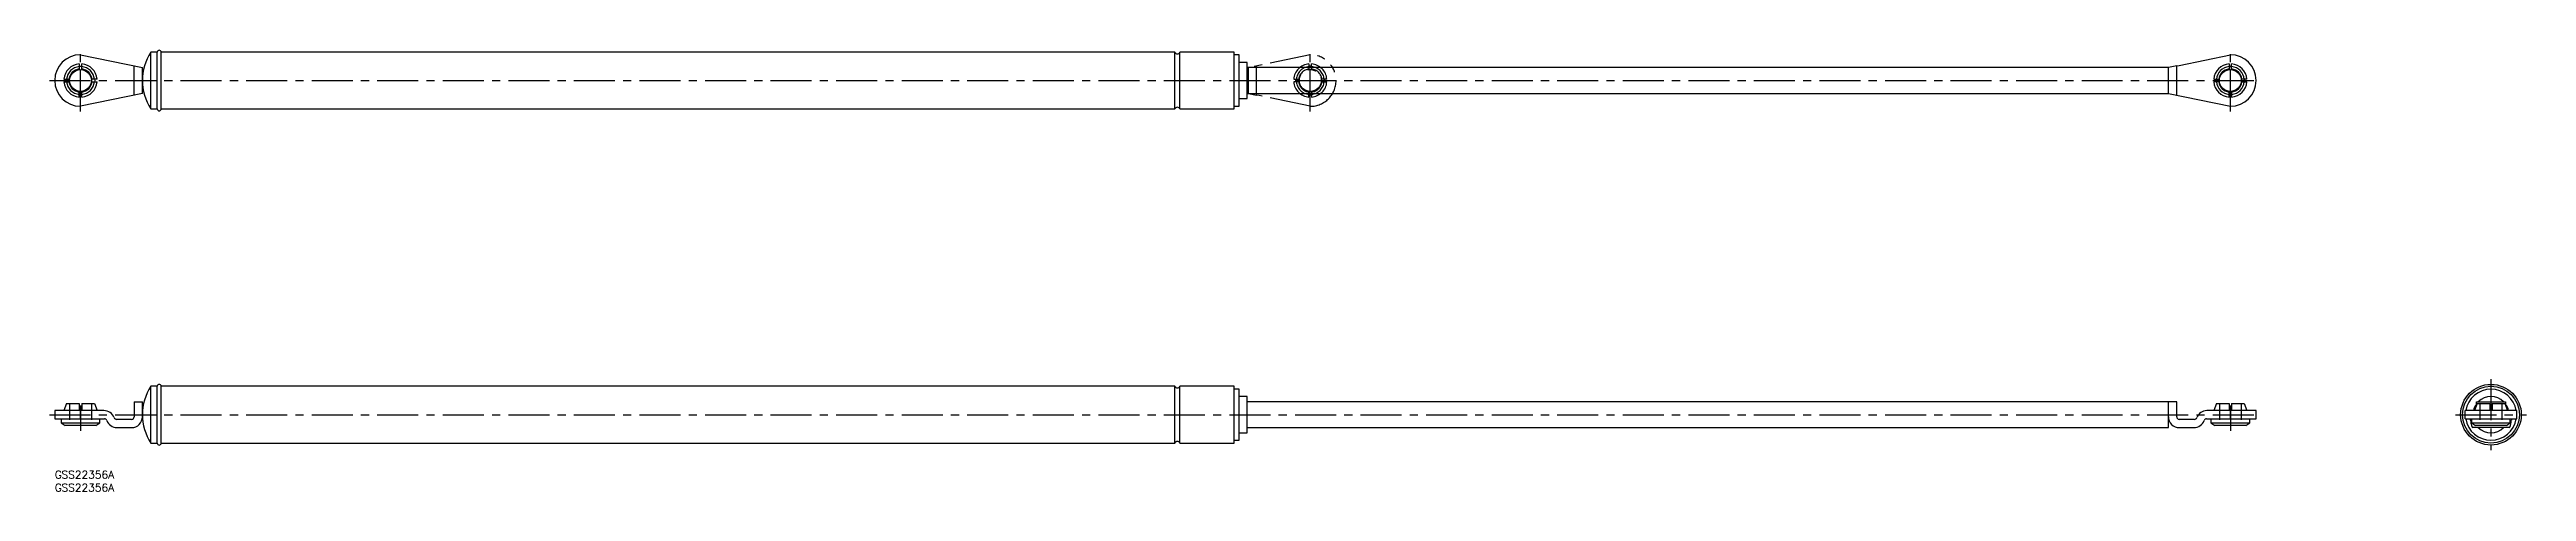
# Model space of a CAD drawing. Extents: x -2 to 958, y -8 to 163.
import ezdxf

# ---------------------------------------------------------------- set-up
doc = ezdxf.new("R2010")
doc.units = 0
doc.header["$LTSCALE"] = 0.5
for name, pattern in [('CENTER', [50.8, 31.75, -6.35, 6.35, -6.35]), ('DASHED', [19.05, 12.7, -6.35]), ('PHANTOM', [63.5, 31.75, -6.35, 6.35, -6.35, 6.35, -6.35])]:
    doc.linetypes.add(name, pattern=pattern)
for name, color, linetype in [('MSM_CENTER', 1, 'CENTER'), ('MSM_CONTINUOUS', 7, 'CONTINUOUS'), ('MSM_DASHED', 4, 'DASHED'), ('MSM_IMAGINARY', 6, 'PHANTOM'), ('MSM_PART_NUMBER', 7, 'CONTINUOUS')]:
    doc.layers.add(name, color=color, linetype=linetype)
doc.styles.get("Standard").update_dxf_attribs({"font": 'txt.shx', "height": 3, "bigfont": 'bigfont.shx'})

# ---------------------------------------------------------------- blocks, each defined once
blk = doc.blocks.new('*U24')
at = {"layer": 'MSM_PART_NUMBER'}
blk.add_text('GSS22356A', height=3, dxfattribs=at).set_placement((0, -3))
blk = doc.blocks.new('*U25')
at = {"layer": 'MSM_PART_NUMBER'}
blk.add_text('GSS22356A', height=3, dxfattribs=at).set_placement((0, -8))

msp = doc.modelspace()

# ---------------------------------------------------------------- linework, layer by layer
at = {"layer": 'MSM_CENTER'}
for p, q in [((10, 139.25), (10, 163.25)), ((486.5, 139.25), (486.5, 163.25)), ((843, 139.25), (843, 163.25)), ((-2, 151.25), (855, 151.25)), ((943.98, 35.5), (943.98, 8)), ((-2, 21.75), (855, 21.75)), ((10, 25.35), (10, 15.55)), ((843, 25.35), (843, 15.55)), ((930.23, 21.75), (957.73, 21.75))]:
    msp.add_line(p, q, dxfattribs=at)
at = {"layer": 'MSM_CONTINUOUS'}
for p, q in [((9.5, 157.67), (9.5, 155.47)), ((10, 161.25), (34, 156.25)), ((10.5, 155.47), (10.5, 157.67)), ((30.8, 145.59), (30.8, 156.92)), ((34, 146.25), (34, 156.25)), ((39.75, 162.25), (37.3, 162.25)), ((37.3, 140.25), (37.3, 162.25)), ((39.75, 140.25), (39.75, 162.25)), ((434.06, 162.25), (41.25, 162.25)), ((41.25, 140.25), (41.25, 162.25)), ((434.06, 140.25), (434.06, 162.25)), ((457, 162.25), (435.94, 162.25)), ((435.94, 140.25), (435.94, 162.25)), ((457, 140.25), (457, 162.25)), ((459, 161.15), (457, 161.15)), ((459, 141.35), (459, 161.15)), ((462, 158.25), (459, 158.25)), ((462, 144.25), (462, 158.25)), ((819, 156.25), (462, 156.25)), ((822.2, 156.92), (819, 156.25)), ((819, 146.25), (819, 156.25)), ((822.2, 156.92), (823.2, 157.13)), ((822.2, 145.59), (822.2, 156.92)), ((823.2, 157.13), (843, 161.25)), ((842.5, 157.67), (842.5, 155.47)), ((842.5, 156.73), (843.5, 156.73)), ((843.5, 155.47), (843.5, 157.67)), ((3.58, 151.75), (5.78, 151.75)), ((3.58, 150.75), (5.78, 150.75)), ((4.52, 150.8), (4.52, 151.76)), ((9.5, 144.83), (9.5, 147.03)), ((34, 146.25), (10, 141.25)), ((10.5, 144.83), (10.5, 147.03)), ((16.42, 151.75), (14.22, 151.75)), ((14.22, 150.75), (16.42, 150.75)), ((15.48, 151.76), (15.5, 151.25)), ((15.5, 151.25), (15.48, 150.74)), ((459, 144.25), (462, 144.25)), ((462, 146.25), (819, 146.25)), ((819, 146.25), (843, 141.25)), ((836.58, 151.75), (838.78, 151.75)), ((838.78, 150.75), (836.58, 150.75)), ((843.51, 145.78), (842.49, 145.78)), ((842.5, 144.83), (842.5, 147.03)), ((843.5, 147.03), (843.5, 144.83)), ((849.42, 151.75), (847.22, 151.75)), ((847.22, 150.75), (849.42, 150.75)), ((848.48, 151.76), (848.5, 151.25)), ((848.5, 151.25), (848.48, 150.74)), ((37.3, 140.25), (39.75, 140.25)), ((41.25, 140.25), (434.06, 140.25)), ((435.94, 140.25), (457, 140.25)), ((457, 141.35), (459, 141.35)), ((39.75, 32.75), (37.3, 32.75)), ((37.3, 10.75), (37.3, 32.75)), ((39.75, 10.75), (39.75, 32.75)), ((434.06, 32.75), (41.25, 32.75)), ((41.25, 10.75), (41.25, 32.75)), ((434.06, 10.75), (434.06, 32.75)), ((457, 32.75), (435.94, 32.75)), ((435.94, 10.75), (435.94, 32.75)), ((457, 10.75), (457, 32.75)), ((459, 31.65), (457, 31.65)), ((459, 11.85), (459, 31.65)), ((0, 23.35), (0, 20.15)), ((19.08, 23.35), (0, 23.35)), ((0, 20.15), (19.24, 20.15)), ((2.5, 20.15), (2.5, 18.55)), ((4.62, 26.15), (3.58, 23.35)), ((4.62, 26.15), (9.5, 26.15)), ((9.5, 26.15), (9.5, 23.35)), ((10, 20.15), (10, 23.35)), ((10.5, 26.15), (15.38, 26.15)), ((10.5, 26.15), (10.5, 23.35)), ((15.38, 26.15), (16.42, 23.35)), ((17.5, 18.55), (17.5, 20.15)), ((29.8, 19.95), (23.96, 19.95)), ((30.8, 26.75), (34, 26.75)), ((30.8, 26.75), (30.8, 20.95)), ((34, 20.95), (34, 26.75)), ((462, 28.75), (459, 28.75)), ((462, 14.75), (462, 28.75)), ((822.2, 26.75), (462, 26.75)), ((819, 16.75), (819, 26.75)), ((822.2, 20.95), (822.2, 26.75)), ((829.04, 19.95), (823.2, 19.95)), ((833.76, 20.15), (853, 20.15)), ((853, 23.35), (833.92, 23.35)), ((835.5, 20.15), (835.5, 18.55)), ((837.62, 26.15), (836.58, 23.35)), ((837.62, 26.15), (842.5, 26.15)), ((842.5, 26.15), (842.5, 23.35)), ((843, 20.15), (843, 23.35)), ((843.5, 26.15), (848.38, 26.15)), ((843.5, 26.15), (843.5, 23.35)), ((848.38, 26.15), (849.42, 23.35)), ((850.5, 18.55), (850.5, 20.15)), ((853, 20.15), (853, 23.35)), ((933.98, 20.15), (933.98, 23.35)), ((953.98, 23.35), (933.98, 23.35)), ((933.98, 20.15), (953.98, 20.15)), ((936.48, 20.15), (936.48, 18.55)), ((938.61, 26.15), (937.57, 23.35)), ((938.32, 26.75), (949.65, 26.75)), ((938.32, 25.37), (938.32, 26.75)), ((938.61, 26.15), (943.48, 26.15)), ((943.48, 26.15), (943.48, 23.35)), ((944.48, 26.15), (949.36, 26.15)), ((944.48, 26.15), (944.48, 23.35)), ((949.36, 26.15), (950.4, 23.35)), ((949.65, 26.75), (949.65, 25.37)), ((951.48, 18.55), (951.48, 20.15)), ((953.98, 20.15), (953.98, 23.35)), ((2.5, 18.55), (4, 17.55)), ((2.5, 18.55), (17.5, 18.55)), ((16, 17.55), (4, 17.55)), ((16, 17.55), (17.5, 18.55)), ((24.12, 16.75), (29.8, 16.75)), ((37.3, 10.75), (39.75, 10.75)), ((41.25, 10.75), (434.06, 10.75)), ((435.94, 10.75), (457, 10.75)), ((457, 11.85), (459, 11.85)), ((459, 14.75), (462, 14.75)), ((462, 16.75), (819, 16.75)), ((823.2, 16.75), (828.88, 16.75)), ((835.5, 18.55), (837, 17.55)), ((835.5, 18.55), (850.5, 18.55)), ((849, 17.55), (837, 17.55)), ((849, 17.55), (850.5, 18.55)), ((936.48, 18.55), (937.98, 17.55)), ((936.48, 18.55), (951.48, 18.55)), ((951.04, 16.75), (936.93, 16.75)), ((949.98, 17.55), (937.98, 17.55)), ((949.98, 17.55), (951.48, 18.55))]:
    msp.add_line(p, q, dxfattribs=at)
for centre, radius in [((10, 151.25), 4.25), ((843, 151.25), 4.25), ((943.98, 21.75), 11.75), ((943.98, 21.75), 11)]:
    msp.add_circle(centre, radius, dxfattribs=at)
for centre, radius, start, end in [((10, 151.25), 10, 90, 270), ((10, 151.25), 6.44, 94.45407, 175.54593), ((10, 151.25), 5.4, 95.31277, 174.68723), ((10, 151.25), 4.5, 96.37937, 173.62063), ((10, 139.01), 17.73, 88.38409, 91.61591), ((10, 151.25), 6.44, 4.45407, 85.54593), ((10, 151.25), 5.4, 5.31277, 84.68723), ((10, 151.25), 4.5, 6.37937, 83.62063), ((54, 151.25), 20, 146.63299, 213.36701), ((40.5, 162.25), 0.75, 0, 180), ((435, 162.6), 1, 200.48732, 339.51268), ((843, 151.25), 6.44, 94.45407, 175.54593), ((843, 151.25), 5.4, 95.31277, 174.68723), ((843, 151.25), 4.5, 96.37937, 173.62063), ((843, 151.25), 5.5, 84.78409, 95.21591), ((843, 151.25), 10, 270, 90), ((843, 151.25), 6.44, 4.45407, 85.54593), ((843, 151.25), 5.4, 5.31277, 84.68723), ((843, 151.25), 4.5, 6.37937, 83.62063), ((10, 151.25), 6.44, 184.45407, 265.54593), ((10, 151.25), 5.4, 185.31277, 264.68723), ((10, 151.25), 4.5, 186.37937, 263.62063), ((10, 162.51), 16.75, 268.26368, 271.76802), ((10, 151.25), 4.5, 276.37937, 353.62063), ((10, 151.25), 5.4, 275.31277, 354.68723), ((10, 151.25), 6.44, 274.45407, 355.54593), ((843, 151.25), 6.44, 184.45407, 265.54593), ((843, 151.25), 5.5, 174.78409, 185.21591), ((843, 151.25), 5.4, 185.31277, 264.68723), ((843, 151.25), 4.5, 186.37937, 263.62063), ((843, 151.25), 5.5, 264.67434, 275.35736), ((843, 151.25), 6.44, 274.45407, 355.54593), ((843, 151.25), 4.5, 276.37937, 353.62063), ((843, 151.25), 5.4, 275.31277, 354.68723), ((843, 151.25), 5.5, 354.64927, 5.27404), ((40.5, 140.25), 0.75, 180, 0), ((435, 139.9), 1, 20.48732, 159.51268), ((54, 21.75), 20, 146.63299, 213.36701), ((40.5, 32.75), 0.75, 0, 180), ((435, 33.1), 1, 200.48732, 339.51268), ((943.98, 21.75), 9.9, 9.30072, 170.69928), ((19.08, 19.15), 4.2, 20.25225, 90), ((19.24, 19.15), 1, 20.25225, 90), ((24.12, 20.95), 4.2, 200.25225, 270), ((23.96, 20.95), 1, 200.25225, 270), ((29.8, 20.95), 4.2, 270, 0), ((29.8, 20.95), 1, 270, 0), ((823.2, 20.95), 4.2, 180, 270), ((823.2, 20.95), 1, 180, 270), ((828.88, 20.95), 4.2, 270, 339.74775), ((829.04, 20.95), 1, 270, 339.74775), ((833.92, 19.15), 4.2, 90, 159.74775), ((833.76, 19.15), 1, 90, 159.74775), ((943.98, 21.75), 9.9, 189.30072, 350.69928), ((935.4, 19.68), 0.69, 356.29819, 42.75092), ((950.02, 20.6), 13.96, 183.94165, 190.4151), ((943.98, 21.75), 7, 144.04943, 166.78702), ((943.98, 21.75), 7, 45.58469, 134.41531), ((943.98, 21.75), 7, 13.21298, 35.95057), ((937.94, 20.6), 13.96, 349.5849, 356.05835), ((952.57, 19.68), 0.69, 137.24908, 183.70181), ((40.5, 10.75), 0.75, 180, 0), ((435, 10.4), 1, 20.48732, 159.51268), ((940.49, 18.78), 4.26, 189.6014, 203.0325), ((937.09, 17.27), 0.541, 195.98302, 252.559), ((943.98, 21.75), 7, 225.58469, 314.41531), ((950.88, 17.27), 0.541, 287.441, 344.01698), ((947.48, 18.78), 4.26, 336.9675, 350.3986)]:
    msp.add_arc(centre, radius, start, end, dxfattribs=at)
at = {"layer": 'MSM_DASHED'}
for p, q in [((5.75, 26.15), (5.75, 17.55)), ((14.25, 26.15), (14.25, 17.55)), ((838.75, 26.15), (838.75, 17.55)), ((847.25, 26.15), (847.25, 17.55)), ((939.73, 26.15), (939.73, 17.55)), ((948.23, 26.15), (948.23, 17.55))]:
    msp.add_line(p, q, dxfattribs=at)
at = {"layer": 'MSM_IMAGINARY'}
for p, q in [((486.5, 161.25), (462.5, 156.25)), ((462.5, 146.25), (462.5, 156.25)), ((465.7, 145.59), (465.7, 156.92)), ((486, 157.67), (486, 155.47)), ((486, 156.73), (487, 156.73)), ((487, 155.47), (487, 157.67)), ((462.5, 146.25), (465.7, 145.59)), ((466.7, 145.38), (465.7, 145.59)), ((486.5, 141.25), (466.7, 145.38)), ((480.08, 151.75), (482.28, 151.75)), ((482.28, 150.75), (480.08, 150.75)), ((487.01, 145.78), (485.99, 145.78)), ((486, 144.83), (486, 147.03)), ((487, 147.03), (487, 144.83)), ((492.92, 151.75), (490.72, 151.75)), ((490.72, 150.75), (492.92, 150.75)), ((491.98, 151.76), (492, 151.25)), ((492, 151.25), (491.98, 150.74))]:
    msp.add_line(p, q, dxfattribs=at)
msp.add_circle((486.5, 151.25), 4.25, dxfattribs=at)
for radius, start, end in [(6.44, 94.45407, 175.54593), (5.4, 95.31277, 174.68723), (4.5, 96.37937, 173.62063), (5.5, 84.78409, 95.21591), (10, 270, 90), (6.44, 4.45407, 85.54593), (5.4, 5.31277, 84.68723), (4.5, 6.37937, 83.62063), (6.44, 184.45407, 265.54593), (5.5, 174.78409, 185.21591), (5.4, 185.31277, 264.68723), (4.5, 186.37937, 263.62063), (5.5, 264.67434, 275.35736), (6.44, 274.45407, 355.54593), (4.5, 276.37937, 353.62063), (5.4, 275.31277, 354.68723), (5.5, 354.64927, 5.27404)]:
    msp.add_arc((486.5, 151.25), radius, start, end, dxfattribs=at)

# ---------------------------------------------------------------- block references
at = {"layer": 'MSM_CONTINUOUS'}
for name in ['*U24', '*U25']:
    msp.add_blockref(name, (0, 0), dxfattribs=at)

doc.saveas('drawing.dxf')
